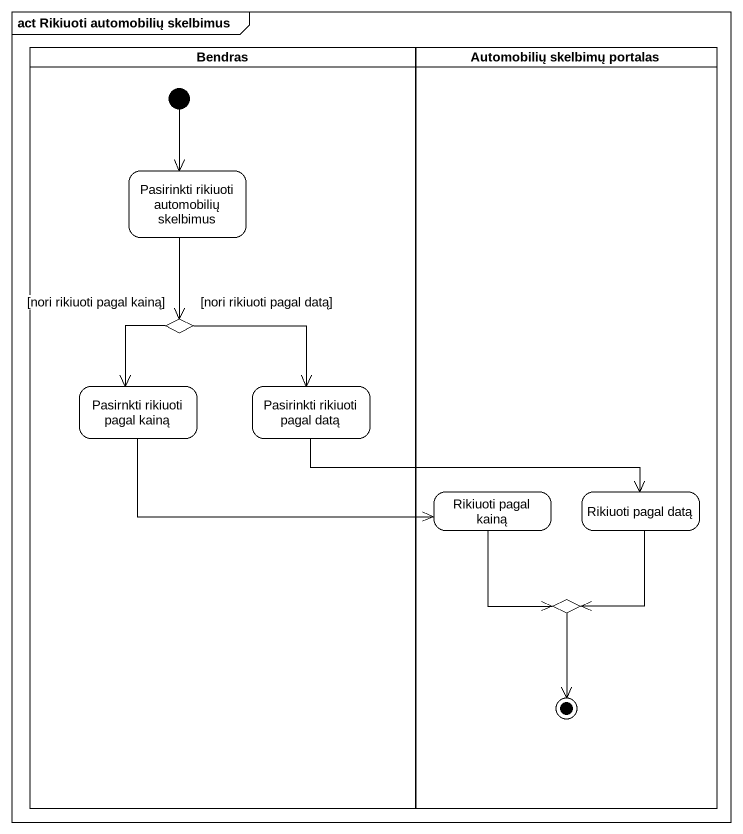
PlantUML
@startuml
mainframe act Rikiuoti automobilių skelbimus
hide empty description
state Bendras <<partition>> {
  state "Pasirinkti rikiuoti automobilių skelbimus" as Pasirinkti_rikiuoti
  state choice1 <<choice>>
  state "Pasirnkti rikiuoti pagal kainą" as Pasirnkti_rikiuoti_pagal
  state "Pasirinkti rikiuoti pagal datą" as Pasirinkti_rikiuoti_pagal
  [*] --> Pasirinkti_rikiuoti
}
state "Automobilių skelbimų portalas" as Automobilių_skelbimų <<partition>> {
  state "Rikiuoti pagal kainą" as Rikiuoti_pagal_kainą
  state "Rikiuoti pagal datą" as Rikiuoti_pagal_datą
  state choice2 <<choice>>
  choice2 --> [*]
}
Pasirinkti_rikiuoti --> choice1
choice1 --> Pasirnkti_rikiuoti_pagal : [nori rikiuoti pagal kainą]
choice1 --> Pasirinkti_rikiuoti_pagal : [nori rikiuoti pagal datą]
Pasirnkti_rikiuoti_pagal -right-> Rikiuoti_pagal_kainą
Pasirinkti_rikiuoti_pagal -right-> Rikiuoti_pagal_datą
Rikiuoti_pagal_kainą --> choice2
Rikiuoti_pagal_datą --> choice2
@enduml
